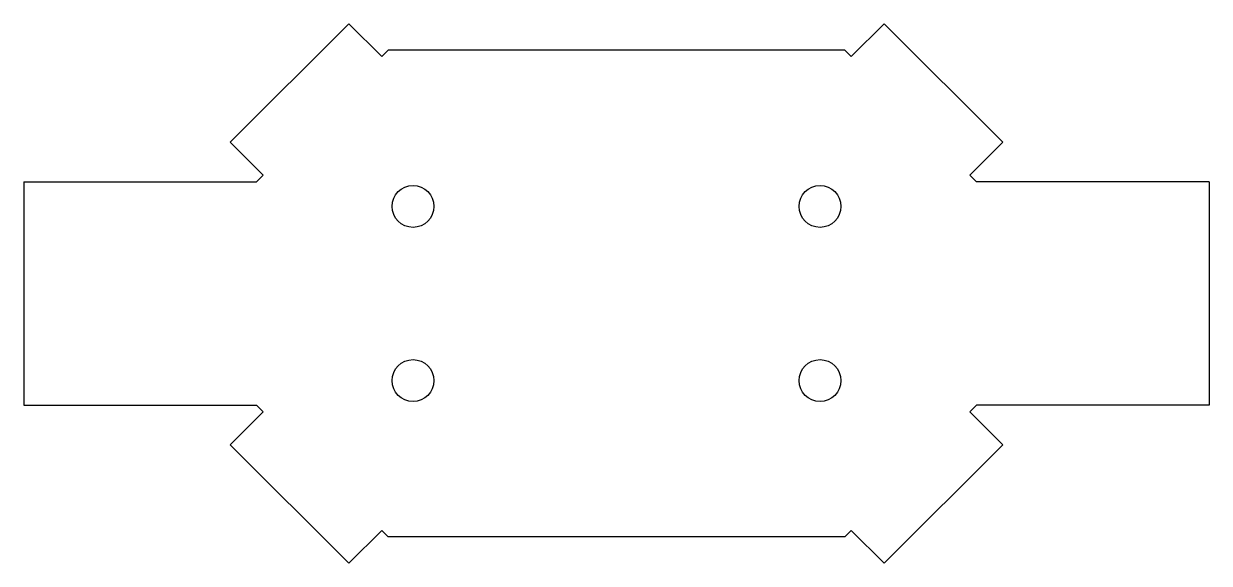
# Model space of a CAD drawing. Header units: millimetres. Extents: x 60 to 314, y 164 to 280.
import ezdxf

# ---------------------------------------------------------------- set-up
doc = ezdxf.new("R2010")
doc.units = ezdxf.units.MM
doc.header["$MEASUREMENT"] = 0
doc.layers.get('0').update_dxf_attribs({"linetype": 'CONTINUOUS'})

msp = doc.modelspace()

# ---------------------------------------------------------------- linework, layer by layer
for p, q in [((104.08, 254.22), (129.54, 279.68)), ((129.54, 279.68), (136.61, 272.61)), ((244.51, 279.68), (237.44, 272.61)), ((269.96, 254.22), (244.51, 279.68)), ((136.61, 272.61), (138.02, 274.02)), ((236.02, 274.02), (138.02, 274.02)), ((237.44, 272.61), (236.02, 274.02)), ((237.44, 272.61), (236.02, 274.02)), ((104.08, 254.22), (111.15, 247.15)), ((269.96, 254.22), (262.89, 247.15)), ((109.74, 245.74), (111.15, 247.15)), ((264.31, 245.74), (262.89, 247.15)), ((264.31, 245.74), (262.89, 247.15)), ((59.74, 245.74), (59.74, 197.74)), ((59.74, 245.74), (109.74, 245.74)), ((314.31, 245.74), (264.31, 245.74)), ((314.31, 245.74), (314.31, 197.74)), ((59.74, 197.74), (109.74, 197.74)), ((104.08, 189.25), (111.15, 196.33)), ((109.74, 197.74), (111.15, 196.33)), ((109.74, 197.74), (111.15, 196.33)), ((264.31, 197.74), (262.89, 196.33)), ((264.31, 197.74), (262.89, 196.33)), ((262.89, 196.33), (264.31, 197.74)), ((269.96, 189.25), (262.89, 196.33)), ((314.31, 197.74), (264.31, 197.74)), ((104.08, 189.25), (129.54, 163.8)), ((269.96, 189.25), (244.51, 163.8)), ((129.54, 163.8), (136.61, 170.87)), ((136.61, 170.87), (138.02, 169.46)), ((136.61, 170.87), (138.02, 169.46)), ((236.02, 169.46), (237.44, 170.87)), ((237.44, 170.87), (236.02, 169.46)), ((237.44, 170.87), (236.02, 169.46)), ((244.51, 163.8), (237.44, 170.87)), ((236.02, 169.46), (138.02, 169.46)), ((236.02, 169.46), (138.02, 169.46))]:
    msp.add_line(p, q)
for centre in [(143.33, 240.44), (230.72, 240.44), (143.33, 203.04), (230.72, 203.04)]:
    msp.add_circle(centre, 4.5)

doc.saveas('drawing.dxf')
